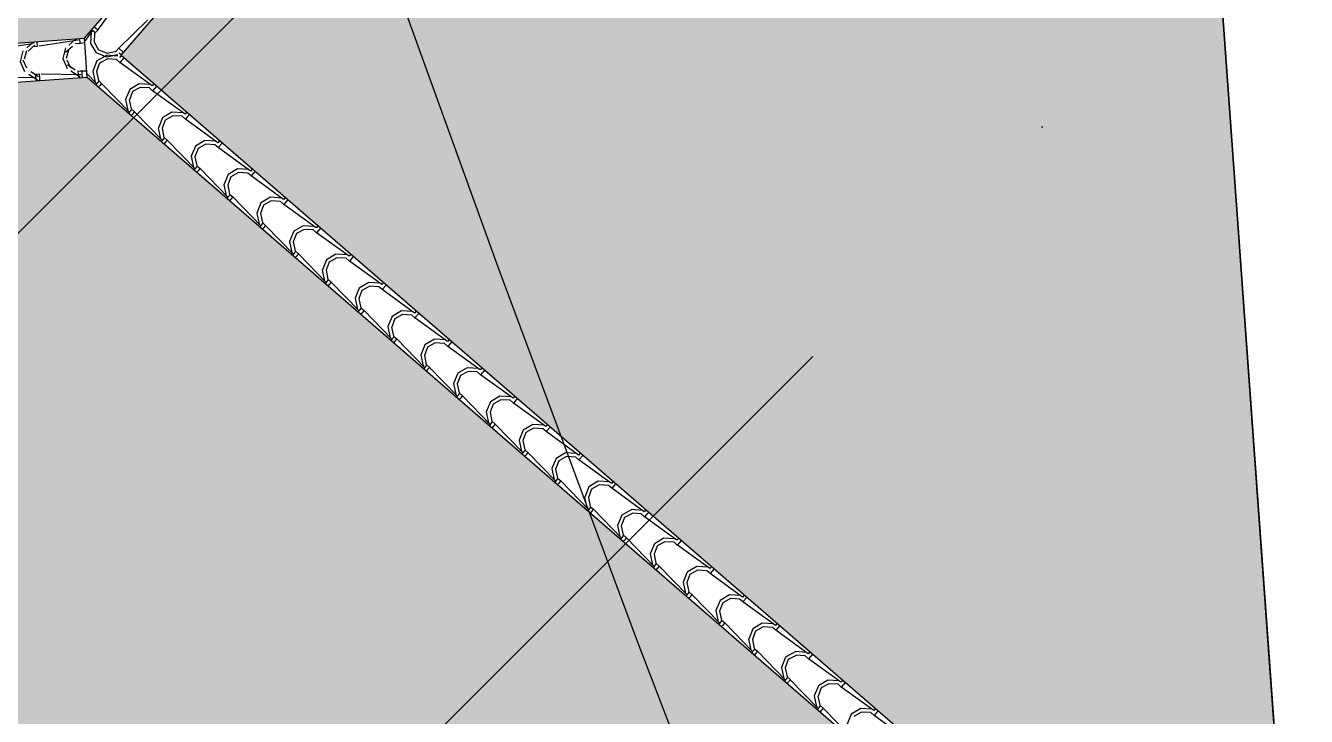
# Model space of a CAD drawing. Header units: millimetres. Extents: x 648844 to 649530, y 1246379 to 1246752.
# Drawn here: x 649281.784 to 649286.718, y 1246499.986 to 1246502.646 of the extents above; entities that cross this region are included whole.
import ezdxf

# ---------------------------------------------------------------- set-up
doc = ezdxf.new("R2010")
doc.units = ezdxf.units.MM
doc.header["$LTSCALE"] = 20
doc.header["$MEASUREMENT"] = 0
doc.layers.get('0').update_dxf_attribs({"linetype": 'CONTINUOUS'})
doc.layers.add('CONT-MNR2', color=9, linetype='CONTINUOUS')
doc.layers.add('TECHO', color=30, linetype='CONTINUOUS')

# ---------------------------------------------------------------- blocks, each defined once
blk = doc.blocks.new('*U3728')
at = {"layer": 'CONT-MNR2', "elevation": 34, "flags": 128}
blk.add_lwpolyline([(646598.4830056801, 1246748.296661152), (646597.9347569868, 1246749.600497173), (646597.3800110811, 1246750.988510386), (646596.8306324708, 1246752.419211589), (646596.2984856638, 1246753.85111158), (646595.7954351682, 1246755.242721156), (646595.3333454917, 1246756.552551117), (646594.9240811423, 1246757.739112259), (646594.5795066275, 1246758.760915381), (646594.3114864556, 1246759.576471281), (646594.1318851346, 1246760.144290756), (646593.9580918455, 1246760.908528209), (646593.8756768727, 1246761.627810047), (646593.8201837296, 1246762.307658905), (646593.7271559294, 1246762.953597417), (646593.5321369852, 1246763.571148216), (646593.17067041, 1246764.165833936), (646592.7492650823, 1246764.522276943), (646592.0275612825, 1246764.947669117), (646591.0564940174, 1246765.433531829), (646589.8869982937, 1246765.971386453), (646588.5700091182, 1246766.552754361), (646587.1564614973, 1246767.169156925), (646585.6972904383, 1246767.812115517)], dxfattribs=at)
blk = doc.blocks.new('TEJA45')
at = {"layer": 'TECHO'}
for p, q in [((-1.727641382656969, 2.702439117900973), (-1.628388931311271, 2.820596627532513)), ((-1.415650366864142, 2.844215556880823), (-1.533807876495686, 2.744963105535124)), ((-1.621255544396, 2.733121896871847), (-1.640160767613388, 2.770932262759093)), ((-1.737049358667214, 2.711882539328798), (-1.740616418258206, 2.715449598919786)), ((-1.533807837467243, 2.726057836407978), (-1.651965347098788, 2.62680538506228)), ((-1.583466718729717, 2.714249874237503), (-1.621277084616963, 2.73315509745489)), ((-1.580944039285683, 2.728567709297419), (-1.61166507618789, 2.742746623020178)), ((-1.539816063509036, 2.720036766580851), (-1.583534419761754, 2.714128843090528)), ((-1.545519294137819, 2.733165293453617), (-1.580966503414565, 2.728439026191243)), ((-1.533818384472887, 2.744966651406965), (-1.545634138786518, 2.733150897093338)), ((-1.516392857943956, 2.727541124878073), (-1.533818384472831, 2.744966651406948)), ((-1.525845461394859, 2.718088521427173), (-1.533818384472831, 2.726061444505142)), ((-1.845799103129757, 2.584281647297914), (-1.746546651784058, 2.702439156929454)), ((-1.758482766386621, 2.652666079466556), (-1.752574842896294, 2.696384435719271)), ((-1.74650196211811, 2.702429935877895), (-1.750069021709102, 2.70599699546889)), ((-1.746501962118138, 2.702429935877877), (-1.737049358667235, 2.692977332426974)), ((-1.744127949111437, 2.655342012852969), (-1.73940168184906, 2.69078922212972)), ((-1.739412509529764, 2.690614181564278), (-1.727596755216133, 2.702429935877905)), ((-1.727596755216311, 2.702429935877895), (-1.737049358667214, 2.711882539328798)), ((-1.739413074274765, 2.61496416562397), (-1.758318297492153, 2.652774531511216)), ((-1.729793338165379, 2.624603419882536), (-1.743972251888138, 2.655324456784744)), ((-1.699100502478018, 2.610411300527293), (-1.729821539380225, 2.624590214250052)), ((-1.6636757752268, 2.615007842839329), (-1.699122984503546, 2.610281575576956)), ((-1.651975927609165, 2.626809108270695), (-1.663791681922795, 2.614993353957068)), ((-1.634550401080226, 2.609383581741803), (-1.651975927609101, 2.626809108270681)), ((-1.963956823602409, 2.466124176695029), (-1.86470437225671, 2.58428168632657)), ((-1.876641341943376, 2.53450770303095), (-1.87073341845305, 2.578226059283665)), ((-1.864659505254387, 2.584272392741614), (-1.868226564845386, 2.587839452332609)), ((-1.864659505254409, 2.584272392741603), (-1.855206901803506, 2.5748197892907)), ((-1.86228539972555, 2.537185531764937), (-1.857559132463173, 2.572632741041687)), ((-1.855206901803498, 2.593724996192527), (-1.85877396139449, 2.597292055783516)), ((-1.857570052666041, 2.572456638428005), (-1.845754298352411, 2.584272392741632)), ((-1.845754298352588, 2.584272392741617), (-1.855206901803491, 2.59372499619252)), ((-1.651965308070309, 2.607900115935173), (-1.770122817701854, 2.508647664589475)), ((-1.701624449977587, 2.596092344358734), (-1.739434815864833, 2.614997567576122)), ((-1.657974439943793, 2.601878191024166), (-1.701692796196511, 2.595970267533843)), ((-1.644003004531122, 2.599930978290903), (-1.651975927609094, 2.607903901368879)), ((-1.857570604153551, 2.496806434376108), (-1.876475827370939, 2.534616800263354)), ((-1.847949746935555, 2.506446956690137), (-1.862128660658314, 2.537167993592345)), ((-1.982817048390658, 2.466114849605344), (-1.986384107981657, 2.469681909196343)), ((-1.973364444939762, 2.47556745305625), (-1.976931504530747, 2.479134512647239)), ((-1.963911841488859, 2.46611484960534), (-1.973364444939762, 2.475567453056243)), ((-1.770122778673361, 2.489742395462365), (-1.888280288304905, 2.390489944116666)), ((-1.81978218122547, 2.477934814479969), (-1.857592547112716, 2.496840037697357)), ((-1.817256965670367, 2.49225489175716), (-1.847978002572574, 2.506433805479919)), ((-1.776132816376737, 2.483719615467727), (-1.819851172629456, 2.477811691977404)), ((-1.781832256315774, 2.496850392225053), (-1.81727946559252, 2.492124124962679)), ((-1.770133470745442, 2.508651565134425), (-1.781949225059073, 2.496835810820798)), ((-1.752707944216503, 2.491226038605529), (-1.770133470745385, 2.508651565134411)), ((-1.762160547667406, 2.481773435154633), (-1.770133470745371, 2.489746358232598)), ((-2.082114544075353, 2.347966706091803), (-1.982862092729654, 2.466124215723344)), ((-1.994799917499641, 2.416349326598954), (-1.988891994009315, 2.460067682851669)), ((-1.982817048390686, 2.466114849605333), (-1.973364444939783, 2.45666224615443)), ((-1.980442850339919, 2.419029050675103), (-1.975716583077542, 2.454476259951853)), ((-1.966106155705724, 2.388290493497742), (-1.980285069428483, 2.419011530399949)), ((-1.975727595802319, 2.454299095291731), (-1.963911841488688, 2.466114849605358)), ((-1.888280249276434, 2.37158467498956), (-2.006437758907978, 2.272332223643861)), ((-1.975728134032288, 2.378648703128178), (-1.994633357249675, 2.416459069015424)), ((-1.937939912473368, 2.359777284601215), (-1.975750278360614, 2.378682507818603)), ((-1.935413428861061, 2.374098482986273), (-1.966134465763268, 2.388277396709032)), ((-1.899988737404293, 2.378692941610829), (-1.935435946681039, 2.373966674348456)), ((-1.888291013881719, 2.390494021998155), (-1.90010676819535, 2.378678267684528)), ((-1.870865487352773, 2.373068495469258), (-1.888291013881648, 2.390494021998133)), ((-1.880318090803677, 2.363615892018363), (-1.888291013881641, 2.371588815096327)), ((-2.200272264548296, 2.229809235488567), (-2.101019813202598, 2.347966745120107)), ((-2.112958493056141, 2.29819095016515), (-2.107050569565814, 2.341909306417865)), ((-2.100974591526935, 2.347957306469077), (-2.104541651117927, 2.351524366060072)), ((-2.100974591526956, 2.347957306469056), (-2.091521988076053, 2.338504703018152)), ((-2.098600300954161, 2.300872569586161), (-2.093874033691783, 2.336319778862912)), ((-2.091521988076039, 2.357409909919983), (-2.095089047667024, 2.360976969510965)), ((-2.093885138938596, 2.336141552155457), (-2.082069384624965, 2.347957306469084)), ((-2.082069384625136, 2.347957306469073), (-2.091521988076039, 2.357409909919976)), ((-1.894291192810599, 2.365561039911164), (-1.938009549063317, 2.359653116420841)), ((-2.093885663911045, 2.260490971880294), (-2.112790887128433, 2.298301337767541)), ((-2.084262564476674, 2.270134030307005), (-2.098441478199433, 2.300855067209213)), ((-2.053569892051748, 2.25594207421538), (-2.084290928953955, 2.270120987938139)), ((-2.006448557017997, 2.272336478861885), (-2.018264311331627, 2.260520724548257)), ((-1.989023030489044, 2.254910952332985), (-2.006448557017926, 2.272336478861867)), ((-2.318429985020934, 2.111651764885686), (-2.219177533675236, 2.229809274517226)), ((-2.231117068612647, 2.180032573731356), (-2.225209145122321, 2.223750929984071)), ((-2.219132134663198, 2.229799763332796), (-2.222699194254197, 2.233366822923792)), ((-2.219132134663234, 2.229799763332785), (-2.209679531212331, 2.220347159881882)), ((-2.209679531212309, 2.239252366783706), (-2.213246590803301, 2.242819426374698)), ((-2.212042682074873, 2.217984009019183), (-2.200226927761243, 2.22979976333281)), ((-2.200226927761406, 2.2297997633328), (-2.209679531212309, 2.239252366783703)), ((-2.006437719879585, 2.25342695451668), (-2.124595229511129, 2.154174503170982)), ((-2.056097643721252, 2.24161975472245), (-2.093908009608498, 2.260524977939838)), ((-2.012449569244438, 2.2474024643546), (-2.056167925497157, 2.241494540864277)), ((-2.018145218494176, 2.260535490996432), (-2.053592427770923, 2.255809223734058)), ((-1.998475633939947, 2.245458348882085), (-2.006448557017919, 2.253431271960061)), ((-2.212043193789803, 2.142333240632382), (-2.230948417007191, 2.180143606519628)), ((-2.216757751568522, 2.182716088496324), (-2.212031484306145, 2.218163297773074)), ((-2.20241897324761, 2.151977567116258), (-2.216597886970369, 2.182698604018466)), ((-2.327837074348579, 2.121094823647432), (-2.331404133939571, 2.124661883238428)), ((-2.124595190482559, 2.135269234043939), (-2.242752700114103, 2.03601678269824)), ((-2.17425537496915, 2.123462224843689), (-2.212065740856396, 2.142367448061076)), ((-2.171726355244928, 2.137785665445634), (-2.202447392147135, 2.151964579168393)), ((-2.130607945679202, 2.129243888797919), (-2.17432630193192, 2.123335965307596)), ((-2.136301699582702, 2.142378040382205), (-2.171748908859449, 2.137651773119831)), ((-2.124606100154274, 2.154178935725614), (-2.136421854467905, 2.142363181411987)), ((-2.107180573625321, 2.136753409196714), (-2.124606100154196, 2.154178935725589)), ((-2.116633177076217, 2.127300805745815), (-2.124606100154182, 2.13527372882378)), ((-2.436587705493885, 1.993494294282453), (-2.337335254148186, 2.111651803913993)), ((-2.349275644168912, 2.061874197299353), (-2.343367720678586, 2.105592553552068)), ((-2.337289677799475, 2.111642220196526), (-2.340856737390467, 2.115209279787518)), ((-2.337289677799504, 2.111642220196511), (-2.327837074348601, 2.102189616745608)), ((-2.33491520218265, 2.064559607408288), (-2.330188934920272, 2.100006816685038)), ((-2.330200225211151, 2.099826465882909), (-2.31838447089752, 2.111642220196536)), ((-2.318384470897676, 2.111642220196526), (-2.327837074348579, 2.121094823647429)), ((-2.330200723668554, 2.024175509384502), (-2.349105946885942, 2.061985875271748)), ((-2.320575382017786, 2.033821103923863), (-2.334754295740545, 2.06454214082607)), ((-2.292413106217069, 2.005304694964952), (-2.330223472104315, 2.02420991818234)), ((-2.289882818435615, 2.01962925667474), (-2.320603855337822, 2.033808170397499)), ((-2.254458180671243, 2.024220589767982), (-2.28990538994799, 2.019494322505608)), ((-2.242763643290552, 2.036021392589344), (-2.254579397604182, 2.024205638275717)), ((-2.225338116761591, 2.018595866060441), (-2.242763643290466, 2.036021392589316)), ((-2.554745425966679, 1.875336823679397), (-2.455492974620981, 1.993494333310938)), ((-2.467434219725661, 1.943715820863755), (-2.461526296235334, 1.987434177116469)), ((-2.455447220935753, 1.993484677060259), (-2.459014280526752, 1.997051736651255)), ((-2.455447220935774, 1.993484677060245), (-2.445994617484871, 1.984032073609342)), ((-2.453072652796898, 1.946403126319346), (-2.448346385534521, 1.981850335596096)), ((-2.44599461748485, 2.002937280511166), (-2.449561677075842, 2.006504340102154)), ((-2.448357768347428, 1.981668922746636), (-2.436542014033797, 1.993484677060263)), ((-2.436542014033947, 1.993484677060259), (-2.44599461748485, 2.002937280511162)), ((-2.242752661085667, 2.017111513571098), (-2.360910170717212, 1.9178590622254)), ((-2.248766322111251, 2.011085313241601), (-2.292484678363969, 2.005177389751278)), ((-2.234790720212494, 2.009143262609545), (-2.242763643290459, 2.017116185687509)), ((-2.44835825354734, 1.906017778136647), (-2.467263476764728, 1.943828144023893)), ((-2.438731790788353, 1.915664640732292), (-2.452910704511112, 1.946385677634499)), ((-2.672903146439467, 1.757179353076342), (-2.573650695093768, 1.875336862707883)), ((-2.573604764072023, 1.875327133923982), (-2.577171823663022, 1.878894193514977)), ((-2.573604764072044, 1.875327133923967), (-2.564152160621141, 1.865874530473064)), ((-2.564152160621127, 1.884779737374888), (-2.567719220212119, 1.88834679696588)), ((-2.566515311483705, 1.863511379610362), (-2.554699557170075, 1.875327133923989)), ((-2.554699557170224, 1.875327133923978), (-2.564152160621127, 1.884779737374881)), ((-2.360910131688769, 1.898953793098254), (-2.479067641320313, 1.799701341752556)), ((-2.410570837464959, 1.887147165086184), (-2.448381203352206, 1.906052388303571)), ((-2.408039281627133, 1.901472847904234), (-2.43876031852934, 1.915651761626993)), ((-2.366924698545105, 1.892926737685034), (-2.410643054797823, 1.887018814194711)), ((-2.372614661760217, 1.906063139153702), (-2.408061871036963, 1.901336871891328)), ((-2.360921186426829, 1.917863849453074), (-2.372736940740459, 1.906048095139447)), ((-2.343495659897862, 1.90043832292417), (-2.360921186426737, 1.917863849453049)), ((-2.352948263348765, 1.890985719473271), (-2.360921186426737, 1.898958642551243)), ((-2.585592795282174, 1.825557444429958), (-2.579684871791848, 1.869275800682672)), ((-2.566515783426098, 1.78786004688876), (-2.585421006643486, 1.825670412776006)), ((-2.571230103411139, 1.828246645230415), (-2.566503836148762, 1.863693854507165)), ((-2.556888199558905, 1.797508177540724), (-2.571067113281664, 1.828229214442931)), ((-2.479067602291835, 1.780796072625453), (-2.597225111923379, 1.681543621279754)), ((-2.528728568712815, 1.768989635207408), (-2.566538934600061, 1.787894858424796)), ((-2.526195744818651, 1.783316439133724), (-2.556916781720858, 1.797495352856483)), ((-2.490771142849198, 1.787905688539425), (-2.526218352125944, 1.783179421277051)), ((-2.479078729563106, 1.799706306316804), (-2.490894483876737, 1.787890552003176)), ((-2.461653203034139, 1.782280779787897), (-2.479078729563014, 1.799706306316772)), ((-2.471105806485035, 1.772828176336997), (-2.479078729563007, 1.780801099414965)), ((-2.791060866912261, 1.639021882473276), (-2.691808415566562, 1.757179392104817)), ((-2.703751370838674, 1.707399067996157), (-2.697843447348347, 1.751117424248871)), ((-2.691762307208286, 1.757169590787711), (-2.695329366799285, 1.760736650378707)), ((-2.691762307208322, 1.757169590787701), (-2.682309703757419, 1.747716987336798)), ((-2.689387554025622, 1.710090164139668), (-2.684661286763244, 1.745537373416418)), ((-2.68230970375739, 1.766622194238618), (-2.685876763348382, 1.770189253829606)), ((-2.684672854619983, 1.745353836474088), (-2.672857100306352, 1.757169590787715)), ((-2.672857100306487, 1.757169590787715), (-2.68230970375739, 1.766622194238618)), ((-2.485083074978945, 1.774768162128474), (-2.528801431231663, 1.768860238638151)), ((-2.684673313304828, 1.669702315640802), (-2.703578536522215, 1.707512681528048)), ((-2.675044608329848, 1.679351714349984), (-2.689223522052608, 1.710072751252191)), ((-2.644352208010176, 1.665160030363211), (-2.675073244912383, 1.67933894408597)), ((-2.597236272699384, 1.681548763180533), (-2.609052027013014, 1.669733008866906)), ((-2.579810746170402, 1.664123236651626), (-2.597236272699277, 1.681548763180501)), ((-2.909218587385205, 1.520864411870047), (-2.809966136039506, 1.639021921501588)), ((-2.821909946394939, 1.589240691564164), (-2.816002022904613, 1.632959047816879)), ((-2.809919850344563, 1.639012047651438), (-2.813486909935556, 1.64257910724243)), ((-2.809919850344592, 1.639012047651423), (-2.800467246893689, 1.62955944420052)), ((-2.800467246893668, 1.648464651102348), (-2.80403430648466, 1.65203171069334)), ((-2.80283039775626, 1.627196293337814), (-2.79101464344263, 1.639012047651441)), ((-2.791014643442765, 1.639012047651441), (-2.800467246893668, 1.648464651102344)), ((-2.597225072894851, 1.662638352152683), (-2.715382582526395, 1.563385900806985)), ((-2.646886299960748, 1.650832105328671), (-2.684696665847994, 1.669737328546059)), ((-2.603241451413716, 1.65660958657179), (-2.646959807666434, 1.650701663081467)), ((-2.608927623939977, 1.6697482379249), (-2.644374833216723, 1.665021970662526)), ((-2.589263349621298, 1.654670633200727), (-2.59723627269927, 1.662643556278695)), ((-2.802830843183607, 1.55154458439295), (-2.821736066400995, 1.589354950280196)), ((-2.807545004639749, 1.591933683051629), (-2.802818737377372, 1.627380892328379)), ((-2.793201017100024, 1.561195251157582), (-2.807379930822783, 1.591916288059789)), ((-2.918624790029938, 1.530307107966074), (-2.92219184962093, 1.533874167557062)), ((-2.909172186579035, 1.520854504515167), (-2.918624790029938, 1.53030710796607)), ((-2.715382543497967, 1.544480631679839), (-2.833540053129511, 1.445228180334141)), ((-2.76504403120866, 1.532674575449917), (-2.802854397095906, 1.551579798667305)), ((-2.762508671201701, 1.547003621592701), (-2.793229708103908, 1.56118253531546)), ((-2.721399827845751, 1.538451011015471), (-2.765118184098469, 1.532543087525148)), ((-2.727084105028048, 1.55159078731074), (-2.762531314304795, 1.546864520048366)), ((-2.715393815835661, 1.563391220044263), (-2.727209570149292, 1.551575465730636)), ((-2.697968289306679, 1.545965693515353), (-2.715393815835554, 1.563391220044231)), ((-2.707420892757582, 1.536513090064457), (-2.715393815835547, 1.544486013142421)), ((-3.027376307857843, 1.402706941267166), (-2.928123856512144, 1.520864450898706)), ((-2.940068521951446, 1.471082315130367), (-2.934160598461119, 1.514800671383082)), ((-2.928077393480834, 1.520854504515164), (-2.931644453071826, 1.524421564106159)), ((-2.928077393480862, 1.520854504515153), (-2.918624790029959, 1.51140190106425)), ((-2.92570245525399, 1.473777201962687), (-2.920976187991613, 1.509224411239437)), ((-2.920987940892537, 1.50903875020154), (-2.909172186578907, 1.520854504515167)), ((-2.920988373062372, 1.433386853145059), (-2.939893596279759, 1.471197219032305)), ((-2.911357425870584, 1.443038787966014), (-2.925536339593343, 1.473759824868221)), ((-2.883201762456515, 1.414517045571142), (-2.921012128343762, 1.433422268788529)), ((-2.880665134393212, 1.428847212822195), (-2.911386171295419, 1.443026126544954)), ((-2.845240586117015, 1.43343333669646), (-2.880687795393762, 1.428707069434086)), ((-2.833551358971938, 1.445233676907993), (-2.845367113285569, 1.433417922594366)), ((-2.81612583244295, 1.427808150379082), (-2.833551358971825, 1.445233676907957)), ((-3.145534028330495, 1.284549470664281), (-3.046281576984796, 1.402706980295822)), ((-3.058227097507704, 1.352923938698371), (-3.052319174017377, 1.396642294951086)), ((-3.046234936617104, 1.402696961378897), (-3.049801996208103, 1.406264020969893)), ((-3.04623493661714, 1.402696961378876), (-3.036782333166236, 1.393244357927973)), ((-3.043859905868239, 1.355620720873752), (-3.039133638605861, 1.391067930150502)), ((-3.036782333166215, 1.412149564829807), (-3.0403493927572, 1.415716624420792)), ((-3.039145484028815, 1.390881207065267), (-3.027329729715184, 1.402696961378894)), ((-3.027329729715305, 1.402696961378897), (-3.036782333166208, 1.4121495648298)), ((-2.833540014101025, 1.426322911207034), (-2.95169752373257, 1.327070459861336)), ((-2.839558204279591, 1.420292435458908), (-2.883276560532309, 1.414384511968585)), ((-2.825578435893853, 1.418355546928183), (-2.833551358971818, 1.426328470006148)), ((-3.039145902941115, 1.315229121897154), (-3.058051126158503, 1.3530394877844)), ((-3.029513834641143, 1.32488232477445), (-3.043692748363902, 1.355603361676657)), ((-3.263691748803296, 1.166392000061222), (-3.164439297457598, 1.284549509692763)), ((-3.164392479753374, 1.28453941824262), (-3.167959539344373, 1.288106477833619)), ((-3.16439247975341, 1.284539418242609), (-3.154939876302507, 1.275086814791706)), ((-3.154939876302478, 1.293992021693526), (-3.15850693589347, 1.297559081284522)), ((-3.157303027165092, 1.272723663928993), (-3.145487272851462, 1.28453941824262)), ((-3.145487272851575, 1.28453941824262), (-3.154939876302478, 1.293992021693523)), ((-2.951697484704127, 1.308165190734183), (-3.069854994335671, 1.208912739388484)), ((-3.00135949370442, 1.296359515692391), (-3.039169859591667, 1.315264738909779)), ((-2.998821597584737, 1.310690804051681), (-3.029542634486944, 1.32486971777444)), ((-2.957716580713459, 1.302133859902348), (-3.001434936966177, 1.296225936412025)), ((-2.963397067206891, 1.315275886082055), (-2.998844276483638, 1.310549618819682)), ((-2.951708902108216, 1.327076133771723), (-2.963524656421846, 1.315260379458095)), ((-2.93428337557922, 1.309650607242808), (-2.951708902108102, 1.327076133771691)), ((-2.943735979030116, 1.300198003791909), (-2.951708902108088, 1.308170926869881)), ((-3.176385673064452, 1.23476556226278), (-3.170477749574125, 1.278483918515494)), ((-3.157303432819873, 1.197071390649249), (-3.176208656037261, 1.234881756536495)), ((-3.16201735648248, 1.237464239784806), (-3.157291089220102, 1.272911449061557)), ((-3.147670243411703, 1.206725861582878), (-3.161849157134462, 1.237446898485086)), ((-3.069854955307193, 1.190007470261374), (-3.188012464938737, 1.090755018915676)), ((-3.119517224952311, 1.178201985813626), (-3.157327590839557, 1.197107209031014)), ((-3.116978060776262, 1.192534395281175), (-3.147699097678469, 1.206713309003934)), ((-3.081553548295865, 1.197118435467772), (-3.117000757572612, 1.192392168205398)), ((-3.069866445244493, 1.208918590635452), (-3.081682199558124, 1.197102836321825)), ((-3.052440918715497, 1.191493064106538), (-3.069866445244365, 1.20891859063541)), ((-3.061893522166393, 1.182040460655639), (-3.069866445244358, 1.190013383733604)), ((-3.381849469276368, 1.048234529457822), (-3.282597017930669, 1.166392039089363)), ((-3.294544248621207, 1.116607185827174), (-3.288636325130881, 1.160325542079889)), ((-3.282550022889659, 1.166381875106353), (-3.286117082480651, 1.169948934697345)), ((-3.28255002288968, 1.166381875106332), (-3.273097419438777, 1.156929271655429)), ((-3.280174807096721, 1.119307758695868), (-3.275448539834343, 1.154754967972618)), ((-3.273097419438756, 1.175834478557256), (-3.276664479029741, 1.179401538148245)), ((-3.27546057030137, 1.154566120792719), (-3.263644815987739, 1.166381875106346)), ((-3.263644815987853, 1.166381875106349), (-3.273097419438756, 1.175834478557253)), ((-3.075874957147306, 1.183975284345788), (-3.119593313400024, 1.178067360855465)), ((-3.275460962698638, 1.078913659401358), (-3.294366185916026, 1.116724025288605)), ((-3.265826652182639, 1.088569398392131), (-3.280005565905398, 1.119290435294339)), ((-3.235134523969421, 1.074377986511426), (-3.265855560871628, 1.088556900234185)), ((-3.18802398838077, 1.090761047499182), (-3.199839742694401, 1.078945293185555)), ((-3.170598461851768, 1.073335520970264), (-3.188023988380642, 1.090761047499139)), ((-3.500007189749034, 0.9300770588549305), (-3.400754738403336, 1.048234568486471)), ((-3.412702824177472, 0.9984488093951853), (-3.406794900687146, 1.0421671656479)), ((-3.400707566025922, 1.048224331970076), (-3.404274625616914, 1.051791391561068)), ((-3.400707566025957, 1.048224331970065), (-3.391254962575054, 1.038771728519162)), ((-3.398332257710976, 1.001151277606926), (-3.393605990448599, 1.036598486883676)), ((-3.391254962575026, 1.057676935420989), (-3.394822022166011, 1.061243995011978)), ((-3.393618113437647, 1.036408577656445), (-3.381802359124016, 1.048224331970072)), ((-3.381802359124123, 1.048224331970079), (-3.391254962575026, 1.057676935420982)), ((-3.188012425910266, 1.071849749788566), (-3.30616993554181, 0.9725972984428672)), ((-3.237674956200188, 1.060044455934861), (-3.275485322087434, 1.078949679152249)), ((-3.194033333579362, 1.065816708789466), (-3.237751689832081, 1.059908785299143)), ((-3.199710029384846, 1.078960984853495), (-3.235157238661593, 1.074234717591121)), ((-3.180051065302663, 1.063882917519361), (-3.188023988380642, 1.071855840597337)), ((-3.393618492577396, 0.9607559281534783), (-3.412523715794784, 0.9985662940407245)), ((-3.383983060952815, 0.9704129351997395), (-3.398161974675574, 1.001133972101947)), ((-3.509412505711303, 0.9395193922847085), (-3.512979565302295, 0.943086451875697)), ((-3.4999599022604, 0.9300667888337983), (-3.509412505711303, 0.9395193922847014)), ((-3.306169896513282, 0.9536920293157962), (-3.424327406144826, 0.8544395779700977)), ((-3.355832687448093, 0.9418869260561102), (-3.393643053335339, 0.9607921492734981)), ((-3.353290987159291, 0.9562215777401519), (-3.384012024061498, 0.970400491462911)), ((-3.312191710014105, 0.9476581332327818), (-3.355910066266823, 0.9417502097424588)), ((-3.31786651047382, 0.9608035342392149), (-3.353313719750567, 0.9560772669768411)), ((-3.306181531517048, 0.9726035043629118), (-3.317997285830678, 0.9607877500492847)), ((-3.288756004988038, 0.9551779778339942), (-3.306181531516913, 0.9726035043628727)), ((-3.298208608438941, 0.9457253743830982), (-3.306181531516906, 0.9536982974610595)), ((-3.618164910221822, 0.8119195882518788), (-3.518912458876123, 0.9300770978834194)), ((-3.530861399734214, 0.8802904329595833), (-3.524953476243887, 0.9240087892122979)), ((-3.518865109162199, 0.9300667888338054), (-3.522432168753198, 0.933633848424801)), ((-3.518865109162228, 0.9300667888337877), (-3.509412505711325, 0.9206141853828846)), ((-3.516489708325459, 0.8829947965161828), (-3.511763441063081, 0.918442005792933)), ((-3.511775656573924, 0.9182510345201713), (-3.499959902260294, 0.9300667888337983)), ((-3.511776022456154, 0.8425981969055734), (-3.530681245673541, 0.8804085627928195)), ((-3.502139469723382, 0.8522564720081682), (-3.516318383446141, 0.8829775089103755)), ((-3.473990418695976, 0.8237293961773489), (-3.511800784583222, 0.8426346193947367)), ((-3.471447450350816, 0.8380651689696457), (-3.502168487253023, 0.8522440826924047)), ((-3.436022991562787, 0.8426460836249312), (-3.471470200839534, 0.8379198163625574)), ((-3.424339074653325, 0.8544459612266415), (-3.436154828966956, 0.8426302069130145)), ((-3.406913548124315, 0.8370204346977168), (-3.42433907465319, 0.8544459612265918)), ((-3.736322630694765, 0.693762117648653), (-3.637070179349067, 0.8119196272801936)), ((-3.649019975290479, 0.7621320565275838), (-3.643112051800152, 0.8058504127802983)), ((-3.637022652298469, 0.8119092456975316), (-3.640589711889469, 0.8154763052885272)), ((-3.637022652298498, 0.8119092456975174), (-3.627570048847595, 0.8024566422466144)), ((-3.634647158939579, 0.7648383154281468), (-3.629920891677202, 0.800285524704897)), ((-3.627570048847574, 0.8213618491484418), (-3.631137108438566, 0.8249289087394338)), ((-3.629933199710202, 0.8000934913838975), (-3.618117445396571, 0.8119092456975245)), ((-3.61811744539667, 0.8119092456975316), (-3.627570048847574, 0.8213618491484347)), ((-3.424327367116383, 0.8355343088429557), (-3.542484876747928, 0.7362818574972572)), ((-3.430350086447064, 0.8294995576763391), (-3.474068442699782, 0.8235916341860161)), ((-3.416366151575211, 0.8275678312468173), (-3.424339074653183, 0.8355407543247892)), ((-3.629933552334919, 0.7244404656576862), (-3.648838775552306, 0.7622508315449323)), ((-3.620295878494325, 0.7341000088174248), (-3.634474792217084, 0.764821045719632)), ((-3.854480351167602, 0.5756046470455338), (-3.755227899821904, 0.6937621566770744)), ((-3.75518019543474, 0.6937517025612614), (-3.758747255025732, 0.697318762152257)), ((-3.755180195434768, 0.6937517025612472), (-3.745727591983865, 0.6842990991103441)), ((-3.745727591983844, 0.703204306012168), (-3.749294651574829, 0.7067713656031565)), ((-3.748090742846479, 0.6819359482476237), (-3.736274988532848, 0.6937517025612507)), ((-3.736274988532941, 0.6937517025612578), (-3.745727591983844, 0.7032043060121609)), ((-3.542484837719485, 0.7173765883701151), (-3.660642347351029, 0.6181241370244166)), ((-3.592148149943888, 0.705571866298591), (-3.629958515831134, 0.7244770895159789)), ((-3.589603913543165, 0.719908760199516), (-3.620324950445372, 0.734087673922275)), ((-3.548508462881806, 0.7113409821196583), (-3.592226819134524, 0.7054330586293354)), ((-3.554179472650858, 0.7244886330107718), (-3.589626681927605, 0.719762365748398)), ((-3.542496617789602, 0.7362884180903713), (-3.554312372103233, 0.7244726637767442)), ((-3.525071091260585, 0.7188628915614501), (-3.54249661778946, 0.7362884180903251)), ((-3.534523694711481, 0.7094102881105471), (-3.542496617789453, 0.7173832111885154)), ((-3.767178550847227, 0.6439736800919889), (-3.7612706273569, 0.6876920363447034)), ((-3.748091082213669, 0.6062827344097776), (-3.766996305431057, 0.6440931002970238)), ((-3.752804609553827, 0.6466818343392049), (-3.74807834229145, 0.682129043615955)), ((-3.738452287264877, 0.6159435456258606), (-3.752631200987636, 0.6466645825280679)), ((-3.66064230832248, 0.5992188678973811), (-3.778799817954024, 0.4999664165516826)), ((-3.710305881191765, 0.5874143364198297), (-3.748116247079011, 0.6063195596372175)), ((-3.707760376733852, 0.601752351428626), (-3.738481413636059, 0.6159312651513851)), ((-3.666666839313869, 0.59318240656334), (-3.710385195566587, 0.587274483073017)), ((-3.672335953740742, 0.6063311823963673), (-3.707783163017488, 0.6016049151339935)), ((-3.66065416092588, 0.618130874954101), (-3.67246991523951, 0.606315120640474)), ((-3.643228634396856, 0.6007053484251763), (-3.660654160925731, 0.6181308749540513)), ((-3.652681237847752, 0.5912527449742733), (-3.660654160925723, 0.5992256680522452)), ((-3.972638071640318, 0.4574471764425745), (-3.87338562029462, 0.5756046860741151)), ((-3.885337126403741, 0.5258153036581881), (-3.879429202913414, 0.5695336599109027)), ((-3.873337738571017, 0.5755941594249876), (-3.876904798162009, 0.5791612190159832)), ((-3.873337738571045, 0.5755941594249734), (-3.863885135120142, 0.5661415559740703)), ((-3.870962060168189, 0.5285253532493641), (-3.866235792905812, 0.5639725625261143)), ((-3.863885135120121, 0.5850467628758977), (-3.867452194711113, 0.5886138224668898)), ((-3.866248285982756, 0.5637784051113499), (-3.854432531669126, 0.5755941594249769)), ((-3.854432531669218, 0.5755941594249876), (-3.863885135120121, 0.5850467628758906)), ((-3.86624861209242, 0.4881250031618727), (-3.885153835309808, 0.5259353690491189)), ((-3.856608696035053, 0.497787082433458), (-3.870787609757812, 0.5285081193356653)), ((-3.825916839926194, 0.4835959426584964), (-3.856637876828401, 0.4977748563812554)), ((-3.778811704062157, 0.4999733318178308), (-3.790627458375788, 0.4881575775042037)), ((-3.761386177533133, 0.4825478052889061), (-3.778811704062008, 0.499973331817781)), ((-4.090795792113177, 0.3392897058394375), (-3.991543340767478, 0.4574472154709781)), ((-4.00349570195975, 0.4076569272280004), (-3.997587778469423, 0.451375283480715)), ((-3.99149528170728, 0.4574366162887209), (-3.995062341298265, 0.4610036758797094)), ((-3.991495281707316, 0.4574366162886996), (-3.982042678256413, 0.4479840128377965)), ((-3.98911951078243, 0.4103688721604328), (-3.984393243520053, 0.445816081437183)), ((-3.982042678256384, 0.4668892197396239), (-3.985609737847369, 0.4704562793306124)), ((-3.984405829119034, 0.4456208619750761), (-3.972590074805403, 0.4574366162887031)), ((-3.972590074805481, 0.4574366162887173), (-3.982042678256384, 0.4668892197396204)), ((-3.778799778925574, 0.481061147424537), (-3.896957288557118, 0.3818086960788385)), ((-3.828463612439649, 0.4692568065410647), (-3.866273978326895, 0.4881620297584526)), ((-3.784825215748612, 0.4750238310066557), (-3.82854357200133, 0.4691159075163327)), ((-3.790492434829723, 0.4881737317820871), (-3.825939644106469, 0.4834474645197133)), ((-3.770838780984036, 0.4730952018380066), (-3.778811704062001, 0.4810681249159714)), ((-3.984406141971199, 0.3699672719140104), (-4.003311365188587, 0.4077776378012565)), ((-3.974765104806004, 0.379630619242711), (-3.988944018528763, 0.4103516561449183)), ((-4.100200221392662, 0.3487316766033537), (-4.103767280983654, 0.3522987361943422)), ((-4.090747617941759, 0.3392790731524435), (-4.100200221392662, 0.3487316766033466)), ((-3.896957249528676, 0.3629034269516929), (-4.01511475916022, 0.2636509756059944)), ((-3.946621343687589, 0.3510992766623282), (-3.984431709574835, 0.3700044998797161)), ((-3.944073303117726, 0.3654395338879866), (-3.974794340019933, 0.3796184476107456)), ((-3.902983592182473, 0.3568652554500957), (-3.946701948435191, 0.3509573319597727)), ((-3.908648915917794, 0.3700162811679313), (-3.944096125194541, 0.3652900139055575)), ((-3.896969247198435, 0.3818157886815605), (-3.908785001512065, 0.3700000343679335)), ((-3.879543720669396, 0.3643902621526323), (-3.896969247198271, 0.3818157886815072)), ((-3.888996324120292, 0.3549376587017328), (-3.896969247198264, 0.3629105817797047)), ((-4.208953512586021, 0.2211322352363077), (-4.109701061240322, 0.3392897448678482)), ((-4.121654277516505, 0.2894985507923984), (-4.115746354026179, 0.333216907045113)), ((-4.109652824843558, 0.3392790731524506), (-4.11321988443455, 0.3428461327434462)), ((-4.109652824843586, 0.3392790731524329), (-4.100200221392683, 0.3298264697015298)), ((-4.107276961396558, 0.2922123910723933), (-4.10255069413418, 0.3276596003491434)), ((-4.102563372255311, 0.3274633188388023), (-4.09074761794168, 0.3392790731524293)), ((-4.10256367184995, 0.2518095406661018), (-4.121468895067338, 0.289619906553348)), ((-4.092921513576556, 0.2614741560511469), (-4.107100427299315, 0.2921951929533542)), ((-4.064779074935451, 0.2329417467835526), (-4.102589440822697, 0.2518469700009405)), ((-4.062229766308398, 0.247283125117093), (-4.092950803210606, 0.2614620388398521)), ((-4.026805397007671, 0.2518588305535268), (-4.062252606284417, 0.247132563291153)), ((-4.015126790334712, 0.2636582455452903), (-4.026942544648342, 0.2518424912316632)), ((-3.997701263805673, 0.246232719016362), (-4.015126790334548, 0.263658245545237)), ((-4.327111233058744, 0.1029747646333448), (-4.227858781713046, 0.2211322742648854)), ((-4.239812853073012, 0.1713401743586012), (-4.233904929582685, 0.2150585306113157)), ((-4.227810367979828, 0.2211215300161697), (-4.231377427570827, 0.2246885896071689)), ((-4.227810367979856, 0.2211215300161555), (-4.218357764528953, 0.2116689265652525)), ((-4.22543441201104, 0.1740559099816537), (-4.220708144748663, 0.2095031192584038)), ((-4.218357764528932, 0.2305741334670763), (-4.221924824119924, 0.2341411930580684)), ((-4.220720915391588, 0.2093057757025285), (-4.208905161077958, 0.2211215300161555)), ((-4.208905161078029, 0.2211215300161768), (-4.218357764528932, 0.2305741334670799)), ((-4.015114720131734, 0.2447457064788843), (-4.133272229763278, 0.1454932551331858)), ((-4.021141968616334, 0.2387066798935287), (-4.064860324869052, 0.2327987564032057)), ((-4.007153867256569, 0.2367801155654625), (-4.015126790334541, 0.2447530386434345)), ((-4.220721201728708, 0.1336518094182217), (-4.239626424946096, 0.1714621753054679)), ((-4.211077922346732, 0.1433176928587514), (-4.225256836069491, 0.1740387297609587)), ((-4.381066017177957, 0.06124925080029442), (-4.346016502185769, 0.1029748036619225)), ((-4.345967911116098, 0.1029639868798995), (-4.349534970707083, 0.106531046470888)), ((-4.345967911116134, 0.1029639868798853), (-4.336515307665231, 0.09351138342898224)), ((-4.336515307665202, 0.1124165903308096), (-4.340082367256187, 0.1159836499217981)), ((-4.338878458527866, 0.0911482325662547), (-4.327062704214235, 0.1029639868798817)), ((-4.327062704214299, 0.1029639868798995), (-4.336515307665202, 0.1124165903308025)), ((-4.13327219073485, 0.1265879860060402), (-4.251429700366394, 0.02733553466034166)), ((-4.182936806183349, 0.1147842169048019), (-4.220747172070595, 0.1336894401221898)), ((-4.180386229499931, 0.1291267163465832), (-4.211107266402138, 0.1433056300693423)), ((-4.139300345048383, 0.1205481043372068), (-4.183018701301101, 0.1146401808468838)), ((-4.144961878098442, 0.1337013799390085), (-4.180409087375189, 0.1289751126766348)), ((-4.133284333470989, 0.14550070240902), (-4.14510008778462, 0.133684948095393)), ((-4.115858806941944, 0.1280751758800847), (-4.133284333470819, 0.1455007024089596)), ((-4.12531141039284, 0.1186225724291852), (-4.133284333470812, 0.1265954955071535)), ((-4.381066017177965, 0.07500000000003837), (-4.381066017177972, -0.07499999999996376)), ((-4.35797142862927, 0.05318179792661226), (-4.352063505138943, 0.09690015417932685)), ((-4.338878731607451, 0.01549407817028481), (-4.357783954824839, 0.05330444405753099)), ((-4.343591862625289, 0.05589942889270816), (-4.338865595362911, 0.09134663816945832)), ((-4.329234331117675, 0.02516122966800793), (-4.343413244840434, 0.05588226657021522)), ((-4.30109453743124, -0.003373312973963039), (-4.338904903318486, 0.01553191024342482)), ((-4.30109453743124, 0.003373312974005671), (-4.338904903318486, -0.01553191024338219)), ((-4.298542692691456, 0.01097030757607342), (-4.329263729593663, 0.02514922129883246)), ((-4.257458721482493, -0.002389528778763861), (-4.301177077735211, 0.003518394711559125)), ((-4.257458721483125, 0.002389528780526007), (-4.301177077735844, -0.003518394709796979)), ((-4.263118359186514, 0.01554392932484205), (-4.29856556846326, 0.01081766206246826)), ((-4.251441876607267, 0.02734315927274977), (-4.263257630920897, 0.01552740495912275)), ((-4.234016350078214, 0.009917632743814409), (-4.251441876607089, 0.02734315927269293)), ((-4.243468953529117, 0.0004650292929184729), (-4.251441876607082, 0.008437952370883295)), ((-4.338878731607565, -0.01549407817016046), (-4.357783954824953, -0.05330444405740664)), ((-4.329234331119117, -0.0251612296676953), (-4.343413244841877, -0.05588226656990258)), ((-4.298542692692415, -0.01097030757503248), (-4.329263729594622, -0.02514922129779151)), ((-4.26311835918694, -0.01554392932355597), (-4.298565568463687, -0.01081766206118218)), ((-4.251441876607259, -0.0273431592726503), (-4.26325763092089, -0.01552740495902327)), ((-4.243468953529124, -0.0004650292928261024), (-4.251441876607103, -0.008437952370801582)), ((-4.234016350078228, -0.009917632743729143), (-4.251441876607103, -0.02734315927260411)), ((-4.133272190734765, -0.1265879860058945), (-4.251429700366309, -0.027335534660196)), ((-4.381066017177957, -0.06124925080087706), (-4.346016502186039, -0.102974803662196)), ((-4.35797142863111, -0.05318179792779887), (-4.352063505140784, -0.09690015418051345)), ((-4.345967911116119, -0.1029639868798107), (-4.336515307665216, -0.09351138342890764)), ((-4.343591862623768, -0.05589942889180222), (-4.338865595361391, -0.09134663816855237)), ((-4.338878458527873, -0.09114823256618365), (-4.327062704214242, -0.1029639868798107)), ((-4.345967911116119, -0.1029639868798178), (-4.349534970707111, -0.1065310464708098)), ((-4.336515307665216, -0.1124165903307208), (-4.340082367256201, -0.1159836499217093)), ((-4.327062704214313, -0.1029639868798071), (-4.336515307665216, -0.1124165903307102)), ((-4.327111233059028, -0.1029747646336112), (-4.22785878171333, -0.2211322742651518))]:
    blk.add_line(p, q, dxfattribs=at)

msp = doc.modelspace()

# ---------------------------------------------------------------- hatches: boundary and pattern name
h = msp.add_hatch()
h.set_pattern_fill('ANSI36', scale=20, style=0)
h.set_pattern_definition([(45, (-526.4316489867633, -3378.367883687839), (1.325825214724777, 4.861359120657514), [6.25, -1.25, 0, -1.25])])
h.paths.add_polyline_path([(649188.8489360636, 1246478.707731926), (649215.2214069526, 1246513.043391474), (649317.348885952, 1246513.661012395), (649322.291343771, 1246459.303611518), (649201.5072083384, 1246459.303611518)])
h.paths.add_polyline_path([(649253.0038721092, 1246474.230662723), (649282.477951251, 1246474.230662723), (649282.477951251, 1246479.656447173), (649253.0038721092, 1246479.656447173)], flags=24)
at = {"layer": 'TECHO'}
h = msp.add_hatch(dxfattribs=at)
h.set_pattern_fill('SPANTILE', color=9, scale=0.2049999999999999, angle=112.4927114506031, style=0, pattern_type=2)
h.set_pattern_definition([(89.14743675532048, (649223.9224947285, 1246516.873815023), (-0.02785158413175716, -2.468369830308903), [0.1893117599999999, -4.543480804999997]), (184.1171367553206, (649223.9253117238, 1246517.063105763), (-0.2191891000995319, 0.1897528350184981), [0.01639999999999989, -0.1885999999999991]), (4.117136755320543, (649223.7196633057, 1246517.064745308), (0.2191891000995319, -0.1897528350184982), [0.05739999999999997, -0.1475999999999999]), (274.1171367553206, (649223.7769151768, 1246517.068866386), (-0.189752835018498, -0.2191891000995318), [0.02049999999999991, -0.1844999999999992]), (94.11713675532033, (649223.9092484091, 1246517.057838893), (0.189752835018498, 0.2191891000995319), [0.02049999999999998, -0.1844999999999998]), (4.117136755320543, (649223.9077765959, 1246517.07828599), (0.2191891000995319, -0.1897528350184982), [0.01639999999999998, -0.1885999999999999]), (4.117136755320543, (649223.7208407564, 1246517.048387631), (0.2191891000995319, -0.1897528350184982), [0.04099999999999997, -0.1639999999999999]), (279.0868367553206, (649223.7617349499, 1246517.051331258), (0.3810867960569162, -2.438933821117113), [0.1893117599999994, -4.543480804999983]), (311.4210367553206, (649223.7624708567, 1246517.041107709), (-2.908328104444301, 3.284673129514573), [0.05412163999999996, -5.358033749999994]), (345.6822367553205, (649223.7982770193, 1246517.000523707), (0.4236601330186103, -0.1750343695869865), [0.05186130999999987, -0.5964054749999977]), (22.55203675532062, (649223.848527502, 1246516.987698381), (-0.3942239149407362, -0.2339069125418478), [0.05186131, -0.5964054749999999]), (56.8132367553205, (649223.8964230835, 1246517.007588411), (2.407911281871535, 3.667344160218867), [0.05412163999999997, -5.358033749999996]), (343.8922367553205, (649223.8074702983, 1246517.015572582), (-2.308052736631437, 0.6559861569420078), [0.04150942499999999, -4.109424259999999]), (24.34203675532061, (649223.8473500514, 1246517.004056059), (2.190307430938435, 0.9797849923055962), [0.04150942499999997, -4.109424259999997]), (56.71173675532054, (649223.8851692661, 1246517.021165472), (1.853376098485682, 2.805302509463451), [0.04387184499999999, -4.343319624999998]), (311.5225367553205, (649223.7783869898, 1246517.048419288), (-2.236047322736277, 2.510939565685299), [0.043871845, -4.343319624999999])])
h.paths.add_polyline_path([(649279.0800589811, 1246502.386676467), (649274.5091643325, 1246506.343717295), (649285.9673861769, 1246507.168497603), (649282.0103453493, 1246502.597602955)])
h = msp.add_hatch(dxfattribs=at)
h.set_pattern_fill('SPANTILE', color=9, scale=0.2049999999999999, angle=382.4927114506032, style=0, pattern_type=2)
h.set_pattern_definition([(9.08683675532058, (649334.4797970243, 1246525.22651687), (-2.438933821117115, -0.3810867960569136), [0.1893117599999991, -4.543480804999973]), (274.1171367553206, (649334.6667328643, 1246525.25641523), (0.2191891000995319, -0.1897528350184982), [0.0163999999999999, -0.1885999999999992]), (94.11713675532033, (649334.6978086738, 1246525.053121713), (-0.2191891000995319, 0.1897528350184981), [0.05739999999999996, -0.1475999999999998]), (184.1171367553206, (649334.6936875965, 1246525.110373583), (-0.1897528350184981, -0.2191891000995318), [0.02049999999999989, -0.1844999999999991]), (4.117136755320543, (649334.663820895, 1246525.23976319), (0.1897528350184982, 0.2191891000995318), [0.02049999999999998, -0.1844999999999999]), (94.11713675532033, (649334.6842679917, 1246525.241235003), (-0.2191891000995319, 0.1897528350184981), [0.01639999999999998, -0.1885999999999998]), (94.11713675532033, (649334.6814509962, 1246525.051944262), (-0.2191891000995319, 0.1897528350184981), [0.04099999999999996, -0.1639999999999998]), (179.1474367553206, (649334.6785073698, 1246525.092838456), (-2.468369830308903, 0.02785158413175971), [0.18931176, -4.543480805]), (146.8132367553207, (649334.6682838214, 1246525.09210255), (3.667344160218868, -2.407911281871534), [0.05412163999999978, -5.358033749999972]), (112.5520367553205, (649334.6229900173, 1246525.121727096), (-0.2339069125418476, 0.3942239149407362), [0.0518613099999999, -0.5964054749999982]), (75.6822367553205, (649334.6030999876, 1246525.169622677), (-0.1750343695869868, -0.4236601330186102), [0.05186130999999969, -0.5964054749999949]), (41.42103675532067, (649334.6159253132, 1246525.219873161), (3.284673129514572, 2.908328104444301), [0.05412163999999998, -5.358033749999997]), (114.3420367553205, (649334.6365670783, 1246525.132980914), (0.9797849923055962, -2.190307430938436), [0.04150942499999982, -4.109424259999978]), (73.89223675532051, (649334.6194576655, 1246525.170800128), (0.6559861569420085, 2.308052736631436), [0.04150942499999997, -4.109424259999996]), (41.52253675532056, (649334.6309741875, 1246525.210679881), (2.510939565685299, 2.236047322736275), [0.04387184499999996, -4.343319624999995]), (146.7117367553206, (649334.6732404998, 1246525.10890177), (2.805302509463452, -1.853376098485684), [0.04387184499999999, -4.343319624999999])])
h.paths.add_polyline_path([(649286.6901865699, 1246498.604356613), (649282.1525081772, 1246502.532642003), (649286.0807935667, 1246507.070320396)])
h = msp.add_hatch(dxfattribs=at)
h.set_pattern_fill('SPANTILE', color=256, scale=0.1645, angle=202.4927114506031, style=0, pattern_type=2)
h.set_pattern_definition([(359.1474367553206, (649223.5664533934, 1246516.901985459), (-1.980716278467389, 0.02234919799841029), [0.151911144, -3.6458663045]), (94.11713675532033, (649223.718347671, 1246516.899724993), (0.1522650798075265, 0.1758858876408439), [0.01315999999999999, -0.1513399999999998]), (274.1171367553206, (649223.7196633057, 1246517.064745308), (-0.1522650798075265, -0.1758858876408439), [0.04605999999999982, -0.1184399999999996]), (184.1171367553206, (649223.7229702191, 1246517.018804173), (-0.1758858876408439, 0.1522650798075266), [0.0164499999999999, -0.1480499999999992]), (4.117136755320543, (649223.7141213295, 1246516.912614823), (0.1758858876408439, -0.1522650798075266), [0.01644999999999999, -0.1480499999999999]), (274.1171367553206, (649223.7305288773, 1246516.913795863), (-0.1522650798075265, -0.1758858876408439), [0.01315999999999995, -0.1513399999999993]), (274.1171367553206, (649223.7065372671, 1246517.063800476), (-0.1522650798075265, -0.1758858876408439), [0.03289999999999982, -0.1315999999999993]), (189.0868367553206, (649223.7088993479, 1246517.030985379), (-1.957095675969587, -0.3057989168359153), [0.1519111439999988, -3.645866304499981]), (221.4210367553206, (649223.7006955736, 1246517.030394859), (2.635749901488524, 2.333755966737013), [0.04342931599999998, -4.299495374999998]), (255.6822367553206, (649223.6681293867, 1246517.001662597), (-0.1404544087661429, -0.3399614238124948), [0.04161553899999999, -0.4785790274999999]), (292.5520367553206, (649223.6578378448, 1246516.961339648), (-0.1876960346982146, 0.3163406536963469), [0.04161553899999999, -0.4785790274999999]), (326.8132367553204, (649223.6737983804, 1246516.922906365), (2.942820070029287, -1.932201979843257), [0.0434293159999998, -4.299495374999974]), (253.8922367553206, (649223.6802051908, 1246516.99428555), (0.5263888917900503, 1.852071586223763), [0.03330878249999996, -3.297562393999997]), (294.3420367553206, (649223.6709638837, 1246516.962284481), (0.7862177133379062, -1.75758815799694), [0.03330878249999988, -3.297562393999992]), (326.7117367553205, (649223.6846931442, 1246516.931936867), (2.251084208813355, -1.487221308297047), [0.0352044805, -3.4852491625]), (221.5225367553206, (649223.7065626708, 1246517.017623132), (2.014875895391373, 1.794291632146915), [0.03520448049999996, -3.485249162499997])])
h.paths.add_polyline_path([(649279.0908283463, 1246502.237063563), (649282.0211147146, 1246502.447990051), (649282.0103453493, 1246502.597602955), (649279.0800589811, 1246502.386676467)])
h = msp.add_hatch(dxfattribs=at)
h.set_pattern_fill('SPANTILE', color=9, scale=0.2049999999999999, angle=112.4927114506031, style=0, pattern_type=2)
h.set_pattern_definition([(279.0868367553206, (649226.5767601798, 1246479.999556455), (-0.3810867960569146, 2.438933821117114), [0.1893117599999999, -4.543480804999996]), (184.1171367553206, (649226.606658539, 1246479.812620615), (-0.1897528350184981, -0.2191891000995318), [0.01639999999999989, -0.1885999999999991]), (4.117136755320543, (649226.403365022, 1246479.781544806), (0.1897528350184981, 0.2191891000995319), [0.05739999999999997, -0.1475999999999999]), (94.11713675532033, (649226.4606168928, 1246479.785665882), (-0.2191891000995318, 0.1897528350184981), [0.02049999999999998, -0.1844999999999998]), (274.1171367553206, (649226.590006499, 1246479.815532584), (0.2191891000995318, -0.1897528350184981), [0.02049999999999991, -0.1844999999999992]), (4.117136755320543, (649226.5914783119, 1246479.795085487), (0.1897528350184981, 0.2191891000995319), [0.01639999999999998, -0.1885999999999999]), (4.117136755320543, (649226.4021875714, 1246479.797902483), (0.1897528350184981, 0.2191891000995319), [0.04099999999999997, -0.1639999999999999]), (89.14743675532046, (649226.4430817652, 1246479.800846109), (0.02785158413175878, 2.468369830308902), [0.1893117599999999, -4.543480804999996]), (56.8132367553205, (649226.4423458582, 1246479.811069657), (-2.407911281871534, -3.667344160218867), [0.05412163999999997, -5.358033749999996]), (22.55203675532062, (649226.4719704051, 1246479.856363462), (0.3942239149407362, 0.2339069125418477), [0.05186130999999999, -0.5964054749999997]), (345.6822367553205, (649226.5198659864, 1246479.876253491), (-0.4236601330186104, 0.1750343695869867), [0.05186130999999997, -0.5964054749999993]), (311.4210367553206, (649226.5701164696, 1246479.863428166), (2.908328104444302, -3.284673129514572), [0.05412163999999996, -5.358033749999994]), (24.34203675532061, (649226.4832242229, 1246479.842786401), (-2.190307430938436, -0.9797849923055958), [0.04150942499999997, -4.109424259999997]), (343.8922367553205, (649226.5210434373, 1246479.859895814), (2.308052736631436, -0.6559861569420085), [0.04150942499999998, -4.109424259999998]), (311.5225367553205, (649226.5609231904, 1246479.848379291), (2.236047322736276, -2.510939565685299), [0.04387184499999997, -4.343319624999996]), (56.71173675532054, (649226.4591450793, 1246479.806112979), (-1.853376098485683, -2.805302509463451), [0.04387184499999999, -4.343319624999998])])
h.paths.add_polyline_path([(649279.0908283463, 1246502.237063563), (649275.1337875185, 1246497.666168915), (649286.5920093631, 1246498.490949224), (649282.0211147146, 1246502.447990051)])

# ---------------------------------------------------------------- linework, layer by layer
at = {"color": 9}
msp.add_lwpolyline([(649286.6978016609, 1246498.498564313), (649286.0731784762, 1246507.176112694), (649274.4033720343, 1246506.336102204), (649275.0279952195, 1246497.658553823), (649286.6978016616, 1246498.498564313)], dxfattribs=at)
at = {"layer": 'TECHO', "color": 9}
for p, q in [((649286.0731784763, 1246507.176112692), (649286.6978016609, 1246498.498564313)), ((649286.6978016613, 1246498.498564315), (649286.0731784753, 1246507.176112694)), ((649282.0103453493, 1246502.597602955), (649285.9673861769, 1246507.168497603)), ((649282.1525081772, 1246502.532642003), (649286.0807935667, 1246507.070320396)), ((649282.1525081772, 1246502.532642003), (649286.6901865699, 1246498.604356613)), ((649282.0211147146, 1246502.447990051), (649286.5920093631, 1246498.490949224))]:
    msp.add_line(p, q, dxfattribs=at)
at = {"layer": 'TECHO'}
for p, q in [((649279.0800589811, 1246502.386676467), (649282.0103453493, 1246502.597602955)), ((649279.0908283463, 1246502.237063563), (649282.0211147146, 1246502.447990051))]:
    msp.add_line(p, q, dxfattribs=at)

# ---------------------------------------------------------------- block references
at = {"color": 9, "xscale": -1, "rotation": 184.1171367599757}
msp.add_blockref('TEJA45', (649286.3854900682, 1246502.837338504), dxfattribs=at)
at = {"layer": 'CONT-MNR2'}
msp.add_blockref('*U3728', (2687.306187323644, -252.1344165771734), dxfattribs=at)

doc.saveas('drawing.dxf')
